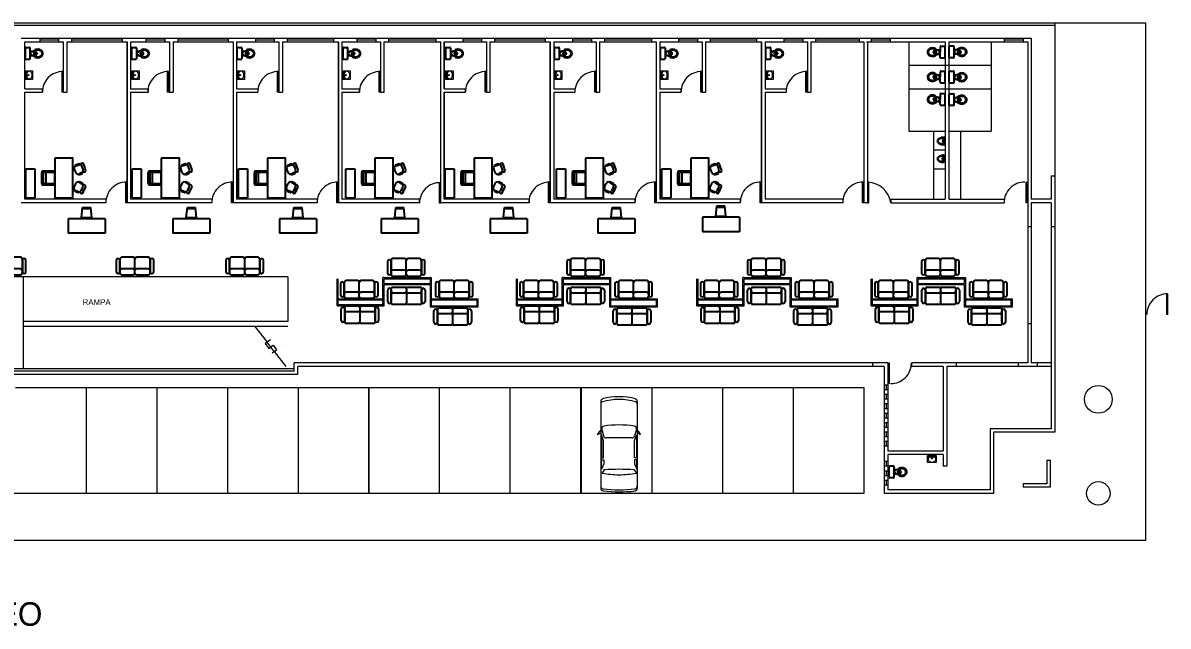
# Model space of a CAD drawing. Header units: millimetres. Extents: x 146.5 to 221.7, y 178.2 to 243.3.
# Drawn here: x 171.62 to 220.27, y 217.64 to 243.28 of the extents above; entities that cross this region are included whole.
import ezdxf

# ---------------------------------------------------------------- set-up
doc = ezdxf.new("R2010")
doc.units = ezdxf.units.MM
doc.layers.get('0').update_dxf_attribs({"color": 5, "lineweight": 0})
for name, color, linetype in [('MUEB-SAN', 2, 'Continuous'), ('MUEBLES', 2, 'Continuous'), ('MUEBLESF', 2, 'Continuous')]:
    doc.layers.add(name, color=color, linetype=linetype)
doc.layers.add('muros', color=1, linetype='Continuous', lineweight=15)
doc.styles.add('ATT', font='TXT')

# ---------------------------------------------------------------- blocks, each defined once
blk = doc.blocks.new('cajon')
for p, q in [((136.558, 193.556), (136.558, 189.056)), ((136.558, 193.556), (139.558, 193.556)), ((139.558, 193.556), (139.558, 189.056))]:
    blk.add_line(p, q)
blk = doc.blocks.new('12PCZA01')
for p, q in [((0, 0), (0, 1)), ((0, 1), (1, 1)), ((1, 1), (1, 0)), ((0, 0), (1, 0))]:
    blk.add_line(p, q)
at = {"style": 'ATT'}
for tag, p, flags in [('ITEM', (0, 28), 3), ('ROOM_NUMBER', (0, 20), 1), ('WIDTH', (1, 12), 1), ('LENGTH', (1, 4), 1)]:
    blk.add_attdef(tag, p, '', height=6, dxfattribs=dict(at, flags=flags))
blk = doc.blocks.new('12PCOU01')
for p, q in [((0, 12), (0, -12)), ((29, 12), (0, 12)), ((27, 15), (1, 15)), ((1, 15), (1, 12)), ((4, 12), (4, -12)), ((10, -12), (10, 12)), ((27, 12), (27, 15)), ((29, -12), (29, 12)), ((0, -12), (29, -12)), ((1, -12), (1, -15)), ((1, -15), (27, -15)), ((27, -15), (27, -12))]:
    blk.add_line(p, q)
at = {"style": 'ATT'}
for tag, p, flags in [('ITEM', (1.5, -23.5), 3), ('ROOM_NUMBER', (1.5, -31.5), 1)]:
    blk.add_attdef(tag, p, '', height=6, dxfattribs=dict(at, flags=flags))
blk = doc.blocks.new('12PSTG02')
for p, q in [((-5.882738, 11.493405), (-13.636493, 11.294805)), ((-5.73403, 9.170818), (-13.415554, 8.575543)), ((-4.996459, 9.562867), (-5.284204, 9.540568)), ((-5.882738, -11.493405), (-13.636493, -11.294805)), ((-5.73403, -9.170818), (-13.415554, -8.575543)), ((-4.996459, -9.562867), (-5.284204, -9.540568)), ((-4.996459, -9.562867), (-5.28099, -9.544821))]:
    blk.add_line(p, q)
for centre, radius, start, end in [((39.486083, 0), 62.486083, 172.590731, 187.409269), ((-19.5, 6.311132), 3.452743, 30.392687, 149.607313), ((4.70097, 0), 22.70097, 159.208954, 200.791046), ((-12.998837, 0.943692), 7.999035, 97.334712, 116.212212), ((-13.097037, 9.970029), 1.4304, 112.156422, 257.133709), ((-6.286552, 10.301496), 1.258456, 296.04311, 71.283835), ((-4.647836, 5.578088), 4, 16.10866, 95), ((-28.187947, 0), 28.187947, 346.275006, 13.724994), ((-19.5, -6.311132), 3.452743, 210.392687, 329.607313), ((-12.998837, -1.056308), 7.999035, 243.61801, 261.904764), ((-13.097037, -9.970029), 1.4304, 102.866291, 247.843578), ((-6.286552, -10.301496), 1.258456, 288.716165, 63.95689), ((-4.647836, -5.578088), 4, 265, 343.89134)]:
    blk.add_arc(centre, radius, start, end)
at = {"style": 'ATT'}
for tag, p, flags in [('ROOM_NUMBER', (-22, -29), 1), ('ITEM', (-22, -21), 3)]:
    blk.add_attdef(tag, p, '', height=6, dxfattribs=dict(at, flags=flags))
blk = doc.blocks.new('prta')
for p, q in [((245.615, 198.135), (245.615, 199.015)), ((245.615, 199.015), (245.655, 199.015)), ((245.655, 199.015), (245.655, 198.135)), ((245.655, 198.135), (245.615, 198.135)), ((245.675, 198.135), (245.655, 198.135))]:
    blk.add_line(p, q)
blk.add_arc((245.635, 198.155), 0.86, 88.6678, 181.3322)
blk = doc.blocks.new('lavadoñ')
at = {"linetype": 'Continuous'}
for p, q in [((221.526, 202.314), (221.488, 202.27)), ((221.489, 202.014), (221.489, 202.384)), ((221.489, 202.384), (221.939, 202.384)), ((221.489, 202.384), (221.939, 202.384)), ((221.489, 202.384), (221.939, 202.384)), ((221.939, 202.014), (221.489, 202.014)), ((221.526, 202.314), (221.693, 202.314)), ((221.642, 202.372), (221.786, 202.372)), ((221.642, 202.326), (221.642, 202.372)), ((221.693, 202.326), (221.642, 202.326)), ((221.689, 202.365), (221.698, 202.262)), ((221.689, 202.365), (221.738, 202.365)), ((221.699, 202.262), (221.729, 202.262)), ((221.738, 202.365), (221.729, 202.262)), ((221.734, 202.314), (221.902, 202.314)), ((221.786, 202.326), (221.735, 202.326)), ((221.786, 202.372), (221.786, 202.326)), ((221.902, 202.314), (221.94, 202.27)), ((221.939, 202.384), (221.939, 202.014))]:
    blk.add_line(p, q, dxfattribs=at)
blk.add_lwpolyline([(221.609, 202.314, 0.054273), (221.57, 202.291, 0.106401), (221.525, 202.241, 0.129537), (221.511, 202.188, 0.129537), (221.525, 202.134, 0.106401), (221.57, 202.084, 0.084533), (221.632, 202.052, 0.073677), (221.712, 202.041, 0.073677), (221.791, 202.052, 0.084533), (221.854, 202.084, 0.106401), (221.898, 202.134, 0.129537), (221.913, 202.188, 0.129537), (221.898, 202.241, 0.106401), (221.854, 202.291, 0.054273), (221.815, 202.314, 0.073677)], format="xyb", dxfattribs=at)
for centre, radius in [((221.665, 202.349), 0.0174), ((221.665, 202.349), 0.0124), ((221.714, 202.238), 0.0244), ((221.714, 202.238), 0.0214), ((221.764, 202.349), 0.0174), ((221.764, 202.349), 0.0124)]:
    blk.add_circle(centre, radius, dxfattribs=at)
blk = doc.blocks.new('basdf')
at = {"layer": 'MUEBLESF'}
for p, q in [((164.271, 186.069), (164.271, 186.535)), ((164.291, 186.555), (164.448, 186.555)), ((164.468, 186.535), (164.468, 186.069)), ((164.448, 186.049), (164.291, 186.049))]:
    blk.add_line(p, q, dxfattribs=at)
blk.add_lwpolyline([(164.803, 186.441, 0.079737), (164.733, 186.43, 0.088649), (164.677, 186.4, 0.105071), (164.635, 186.348), (164.625, 186.3), (164.638, 186.247, 0.105071), (164.677, 186.2, 0.088649), (164.733, 186.169, 0.079737), (164.803, 186.158, 0.079737), (164.872, 186.169, 0.088649), (164.928, 186.2, 0.105071), (164.968, 186.247), (164.98, 186.3), (164.968, 186.352, 0.105071), (164.928, 186.4, 0.088649), (164.872, 186.43, 0.079737)], format="xyb", close=True, dxfattribs=at)
for points in [[(164.655, 186.171, 0.08711), (164.72, 186.135, 0.083894), (164.803, 186.121, 0.083894), (164.886, 186.135, 0.0912), (164.953, 186.174, 0.103879), (165, 186.233, 0.115049), (165.015, 186.3, 0.115049), (165, 186.366, 0.103879), (164.953, 186.426, 0.0912), (164.886, 186.464, 0.083894), (164.803, 186.478, 0.083894)], [(164.803, 186.478, 0.083894), (164.72, 186.464, 0.0858), (164.656, 186.429, 0.103879)]]:
    blk.add_lwpolyline(points, format="xyb", dxfattribs=at)
for centre in [(164.523, 186.351), (164.523, 186.251)]:
    blk.add_circle(centre, 0.00548, dxfattribs=at)
for centre, radius, start, end in [((164.291, 186.535), 0.02, 90, 180), ((164.448, 186.535), 0.02, 0, 90), ((164.529, 186.669), 0.272, 256.9095, 297.8966), ((164.793, 186.298), 0.0944, 152.4009, 209.5411), ((164.701, 186.35), 0.0112, 316.032, 38.0052), ((164.719, 186.296), 0.0522, 263.8126, 97.2646), ((164.291, 186.069), 0.02, 180, 270), ((164.448, 186.069), 0.02, 270, 0), ((164.529, 185.931), 0.272, 62.3287, 103.0905), ((164.702, 186.245), 0.0112, 316.032, 38.0052)]:
    blk.add_arc(centre, radius, start, end, dxfattribs=at)
blk = doc.blocks.new('SILLA')
at = {"layer": 'MUEBLES'}
for p, q in [((0.05, 0.25), (0.55, 0.2)), ((0.05, 0.25), (0.05, -0.25)), ((0.5, 0.205), (0.5, -0.205)), ((0.55, 0.2), (0.55, -0.2)), ((0.05, -0.25), (0.55, -0.2))]:
    blk.add_line(p, q, dxfattribs=at)
blk = doc.blocks.new('*E5')
at = {"color": 2, "linetype": 'Continuous'}
for points in [[(-0.122, 0.031, 0), (-0.123, 0.031, 0), (-0.124, 0.031, 0), (-0.124, 0.031, 0), (-0.125, 0.031, 0), (-0.125, 0.03, 0)], [(-0.125, -0.041, 0), (-0.125, -0.041, 0), (-0.124, -0.041, 0), (-0.124, -0.041, 0), (-0.123, -0.041, 0), (-0.122, -0.041, 0)]]:
    blk.add_polyline3d(points, dxfattribs=at)
blk = doc.blocks.new('dfkldsfopews')
at = {"layer": 'MUEB-SAN'}
for p, q in [((1989.892, 1961.866), (1989.892, 1961.557)), ((1989.932, 1961.866), (1989.932, 1961.558))]:
    blk.add_line(p, q, dxfattribs=at)
for points in [[(1989.645, 1961.765, 0), (1989.638, 1961.756, 0), (1989.633, 1961.745, 0), (1989.63, 1961.734, 0), (1989.627, 1961.723, 0), (1989.627, 1961.712, 0)], [(1989.627, 1961.712, 0), (1989.627, 1961.7, 0), (1989.63, 1961.689, 0), (1989.633, 1961.678, 0), (1989.638, 1961.668, 0), (1989.645, 1961.658, 0)], [(1989.645, 1961.765, 0), (1989.655, 1961.779, 0), (1989.667, 1961.791, 0), (1989.68, 1961.802, 0), (1989.694, 1961.812, 0), (1989.709, 1961.821, 0)], [(1989.645, 1961.658, 0), (1989.655, 1961.645, 0), (1989.667, 1961.633, 0), (1989.68, 1961.621, 0), (1989.694, 1961.611, 0), (1989.709, 1961.602, 0)], [(1989.651, 1961.712, 0), (1989.651, 1961.72, 0), (1989.653, 1961.728, 0), (1989.655, 1961.736, 0), (1989.659, 1961.744, 0), (1989.664, 1961.751, 0)], [(1989.664, 1961.673, 0), (1989.659, 1961.68, 0), (1989.655, 1961.687, 0), (1989.653, 1961.695, 0), (1989.651, 1961.703, 0), (1989.651, 1961.712, 0)], [(1989.72, 1961.8, 0), (1989.707, 1961.792, 0), (1989.695, 1961.783, 0), (1989.684, 1961.773, 0), (1989.673, 1961.763, 0), (1989.664, 1961.751, 0)], [(1989.72, 1961.623, 0), (1989.707, 1961.631, 0), (1989.695, 1961.64, 0), (1989.684, 1961.65, 0), (1989.673, 1961.661, 0), (1989.664, 1961.673, 0)], [(1989.709, 1961.821, 0), (1989.725, 1961.829, 0), (1989.742, 1961.837, 0), (1989.759, 1961.844, 0), (1989.776, 1961.849, 0), (1989.794, 1961.854, 0)], [(1989.709, 1961.602, 0), (1989.725, 1961.594, 0), (1989.742, 1961.587, 0), (1989.759, 1961.58, 0), (1989.776, 1961.574, 0), (1989.794, 1961.57, 0)], [(1989.799, 1961.83, 0), (1989.783, 1961.826, 0), (1989.767, 1961.821, 0), (1989.751, 1961.815, 0), (1989.735, 1961.808, 0), (1989.72, 1961.8, 0)], [(1989.72, 1961.623, 0), (1989.735, 1961.616, 0), (1989.751, 1961.609, 0), (1989.767, 1961.603, 0), (1989.783, 1961.598, 0), (1989.799, 1961.593, 0)], [(1989.907, 1961.866, 0), (1989.884, 1961.866, 0), (1989.861, 1961.864, 0), (1989.839, 1961.862, 0), (1989.816, 1961.858, 0), (1989.794, 1961.854, 0)], [(1989.799, 1961.83, 0), (1989.818, 1961.834, 0), (1989.836, 1961.837, 0), (1989.855, 1961.84, 0), (1989.874, 1961.841, 0), (1989.892, 1961.842, 0)], [(1989.892, 1961.581, 0), (1989.874, 1961.582, 0), (1989.855, 1961.584, 0), (1989.836, 1961.586, 0), (1989.818, 1961.589, 0), (1989.799, 1961.593, 0)], [(1989.844, 1961.722, 0), (1989.843, 1961.72, 0), (1989.842, 1961.718, 0), (1989.842, 1961.716, 0), (1989.841, 1961.714, 0), (1989.841, 1961.712, 0)], [(1989.841, 1961.712, 0), (1989.841, 1961.71, 0), (1989.842, 1961.708, 0), (1989.842, 1961.706, 0), (1989.843, 1961.704, 0), (1989.844, 1961.702, 0)], [(1989.855, 1961.732, 0), (1989.853, 1961.73, 0), (1989.85, 1961.728, 0), (1989.848, 1961.726, 0), (1989.846, 1961.724, 0), (1989.844, 1961.722, 0)], [(1989.844, 1961.702, 0), (1989.846, 1961.699, 0), (1989.848, 1961.697, 0), (1989.85, 1961.695, 0), (1989.853, 1961.693, 0), (1989.855, 1961.692, 0)], [(1989.87, 1961.738, 0), (1989.867, 1961.737, 0), (1989.864, 1961.736, 0), (1989.861, 1961.735, 0), (1989.858, 1961.733, 0), (1989.855, 1961.732, 0)], [(1989.87, 1961.686, 0), (1989.867, 1961.686, 0), (1989.864, 1961.687, 0), (1989.861, 1961.689, 0), (1989.858, 1961.69, 0), (1989.855, 1961.692, 0)], [(1989.89, 1961.74, 0), (1989.886, 1961.74, 0), (1989.882, 1961.74, 0), (1989.878, 1961.739, 0), (1989.874, 1961.739, 0), (1989.87, 1961.738, 0)], [(1989.87, 1961.686, 0), (1989.874, 1961.685, 0), (1989.878, 1961.684, 0), (1989.882, 1961.684, 0), (1989.886, 1961.683, 0), (1989.89, 1961.683, 0)], [(1989.932, 1961.866, 0), (1989.927, 1961.866, 0), (1989.922, 1961.866, 0), (1989.917, 1961.866, 0), (1989.912, 1961.866, 0), (1989.907, 1961.866, 0)], [(1989.794, 1961.57, 0), (1989.816, 1961.565, 0), (1989.839, 1961.562, 0), (1989.861, 1961.559, 0), (1989.884, 1961.558, 0), (1989.907, 1961.557, 0)], [(1989.907, 1961.557, 0), (1989.912, 1961.557, 0), (1989.917, 1961.557, 0), (1989.922, 1961.557, 0), (1989.927, 1961.558, 0), (1989.932, 1961.558, 0)]]:
    blk.add_polyline3d(points, dxfattribs=at)
at = {"layer": 'MUEB-SAN', "xscale": -0.8, "yscale": 0.8, "zscale": 0.8, "rotation": 359.999999999979}
blk.add_blockref('*E5', (1989.792, 1961.716), dxfattribs=at)
blk = doc.blocks.new('dfd')
at = {"layer": 'MUEBLES'}
for p, q in [((175.5, 191.62), (175.5, 192.212)), ((175.577, 192.289), (176.067, 192.289)), ((176.143, 192.212), (176.143, 191.62)), ((176.22, 192.289), (176.709, 192.289)), ((176.786, 192.212), (176.786, 191.62)), ((175.347, 191.671), (175.347, 192.161)), ((175.5, 192.161), (175.5, 191.671)), ((176.067, 192.034), (175.577, 192.034)), ((176.709, 192.034), (176.22, 192.034)), ((176.786, 191.671), (176.786, 192.161)), ((176.939, 192.161), (176.939, 191.671)), ((176.067, 191.544), (175.577, 191.544)), ((176.709, 191.544), (176.22, 191.544))]:
    blk.add_line(p, q, dxfattribs=at)
for centre, start, end in [((175.424, 192.161), 0, 180), ((175.577, 192.212), 90, 180), ((176.067, 192.212), 0, 90), ((176.22, 192.212), 90, 180), ((176.709, 192.212), 0, 90), ((176.862, 192.161), 0, 180), ((175.577, 192.11), 180, 270), ((176.067, 192.11), 270, 0), ((176.22, 192.11), 180, 270), ((176.709, 192.11), 270, 0), ((175.424, 191.671), 180, 0), ((175.577, 191.62), 180, 270), ((176.067, 191.62), 270, 0), ((176.22, 191.62), 180, 270), ((176.709, 191.62), 270, 0), ((176.862, 191.671), 180, 0)]:
    blk.add_arc(centre, 0.0765, start, end, dxfattribs=at)
blk = doc.blocks.new('slom')
at = {"layer": 'MUEBLES'}
for p, q in [((175.347, 189.501), (175.347, 189.011)), ((175.5, 189.552), (175.5, 188.96)), ((175.5, 189.011), (175.5, 189.501)), ((176.067, 189.629), (175.577, 189.629)), ((176.143, 188.96), (176.143, 189.552)), ((176.709, 189.629), (176.22, 189.629)), ((176.786, 188.96), (176.786, 189.552)), ((176.786, 189.501), (176.786, 189.011)), ((176.939, 189.011), (176.939, 189.501)), ((176.067, 189.139), (175.577, 189.139)), ((175.577, 188.884), (176.067, 188.884)), ((176.709, 189.139), (176.22, 189.139)), ((176.22, 188.884), (176.709, 188.884))]:
    blk.add_line(p, q, dxfattribs=at)
for centre, start, end in [((175.424, 189.501), 0, 180), ((175.577, 189.552), 90, 180), ((176.067, 189.552), 0, 90), ((176.22, 189.552), 90, 180), ((176.709, 189.552), 0, 90), ((176.862, 189.501), 0, 180), ((175.424, 189.011), 180, 0), ((175.577, 189.062), 90, 180), ((175.577, 188.96), 180, 270), ((176.067, 189.062), 0, 90), ((176.067, 188.96), 270, 0), ((176.22, 189.062), 90, 180), ((176.22, 188.96), 180, 270), ((176.709, 189.062), 0, 90), ((176.709, 188.96), 270, 0), ((176.862, 189.011), 180, 0)]:
    blk.add_arc(centre, 0.0765, start, end, dxfattribs=at)
blk = doc.blocks.new('goooolool')
at = {"layer": 'muros'}
for p, q in [((175.325, 192.375), (175.325, 193.525)), ((175.375, 192.375), (175.375, 193.525)), ((177.325, 193.575), (177.275, 193.575)), ((177.275, 193.525), (177.275, 193.575)), ((177.275, 192.375), (177.275, 193.525)), ((177.325, 193.575), (179.325, 193.575)), ((177.325, 193.525), (179.275, 193.525)), ((177.325, 193.325), (177.325, 193.525)), ((177.325, 193.325), (179.275, 193.325)), ((177.325, 193.275), (179.275, 193.275)), ((177.325, 192.375), (177.325, 193.275)), ((179.275, 193.525), (179.275, 193.325)), ((179.275, 193.275), (179.275, 192.325)), ((179.325, 193.575), (179.325, 192.675)), ((175.325, 192.675), (177.325, 192.675)), ((179.325, 192.675), (181.325, 192.675)), ((181.325, 192.325), (181.325, 192.675)), ((175.325, 192.625), (177.325, 192.625)), ((175.325, 192.425), (177.325, 192.425)), ((175.325, 192.375), (177.325, 192.375)), ((179.275, 192.325), (181.325, 192.325)), ((179.325, 192.625), (179.325, 192.375)), ((179.325, 192.625), (181.275, 192.625)), ((179.325, 192.525), (179.325, 192.375)), ((179.325, 192.375), (181.275, 192.375)), ((181.275, 192.375), (181.275, 192.625)), ((181.275, 192.375), (181.275, 192.525))]:
    blk.add_line(p, q, dxfattribs=at)
for name, p in [('slom', (2.12, 4.753)), ('slom', (0.126, 3.815)), ('dfd', (2.129, 0.883)), ('slom', (4.158, 3.815)), ('dfd', (0.153, 0.077)), ('dfd', (4.091, 0))]:
    blk.add_blockref(name, p, dxfattribs=at)

msp = doc.modelspace()

# ---------------------------------------------------------------- linework, layer by layer
for p, q in [((215.308, 243.279), (219.308, 243.279)), ((219.308, 243.279), (219.308, 221.279)), ((207.658, 242.554), (208.458, 242.554)), ((207.658, 242.479), (207.658, 242.479)), ((209.258, 242.479), (209.258, 238.679)), ((212.758, 242.479), (212.758, 238.679)), ((213.308, 242.554), (214.108, 242.554)), ((209.258, 241.479), (212.758, 241.479)), ((209.258, 240.479), (212.758, 240.479)), ((209.258, 238.679), (210.808, 238.679)), ((210.308, 238.679), (210.308, 235.779)), ((210.958, 238.679), (212.758, 238.679)), ((211.458, 238.679), (211.458, 235.779)), ((210.308, 237.879), (210.808, 237.879)), ((210.308, 237.079), (210.808, 237.079)), ((207.518, 236.509), (207.518, 235.629)), ((207.558, 236.509), (207.518, 236.509)), ((207.558, 235.629), (207.558, 236.509)), ((214.248, 235.629), (214.248, 236.509)), ((214.248, 236.509), (214.288, 236.509)), ((214.288, 236.509), (214.288, 235.629)), ((207.498, 235.629), (207.518, 235.629)), ((207.518, 235.629), (207.558, 235.629)), ((214.288, 235.629), (214.248, 235.629)), ((214.308, 235.629), (214.288, 235.629)), ((214.308, 235.629), (214.308, 228.829)), ((214.308, 234.629), (214.458, 234.629)), ((215.308, 234.629), (215.458, 234.629)), ((182.881, 232.479), (169.844, 232.479)), ((171.644, 228.579), (171.644, 232.479)), ((182.881, 232.479), (182.881, 230.579)), ((182.881, 230.579), (171.644, 230.579)), ((182.881, 230.379), (171.644, 230.379)), ((181.475, 230.379), (181.996, 229.708)), ((214.458, 230.479), (214.308, 230.479)), ((182.138, 229.811), (181.916, 229.65)), ((181.916, 229.65), (182.07, 229.441)), ((182.301, 229.315), (181.996, 229.708)), ((182.07, 229.441), (182.255, 229.576)), ((182.21, 229.253), (182.401, 229.384)), ((182.255, 229.576), (182.401, 229.384)), ((182.301, 229.315), (182.794, 228.679)), ((182.661, 229.561), (182.661, 229.561)), ((208.365, 228.829), (208.385, 228.829)), ((208.385, 228.829), (208.425, 228.829)), ((208.385, 227.949), (208.385, 228.829)), ((208.425, 228.829), (208.425, 227.949)), ((210.715, 228.679), (209.365, 228.679)), ((214.308, 228.679), (210.865, 228.679)), ((215.308, 228.679), (214.458, 228.679)), ((171.644, 228.579), (169.846, 228.579)), ((183.145, 228.579), (171.644, 228.579)), ((171.304, 227.779), (174.304, 227.779)), ((174.304, 227.779), (174.304, 223.279)), ((174.306, 227.779), (174.306, 223.279)), ((174.306, 227.779), (177.306, 227.779)), ((177.306, 227.779), (177.306, 223.279)), ((186.305, 227.779), (186.305, 223.279)), ((186.305, 227.779), (189.305, 227.779)), ((189.303, 227.779), (189.303, 223.279)), ((189.303, 227.779), (192.303, 227.779)), ((189.305, 227.779), (189.305, 223.279)), ((192.303, 227.779), (192.303, 223.279)), ((192.305, 227.779), (192.305, 223.279)), ((192.305, 227.779), (195.305, 227.779)), ((195.305, 227.779), (195.305, 223.279)), ((195.339, 227.779), (195.339, 223.279)), ((195.339, 227.779), (198.339, 227.779)), ((198.337, 227.779), (198.337, 223.279)), ((198.337, 227.779), (201.337, 227.779)), ((198.339, 227.779), (198.339, 223.279)), ((201.337, 227.779), (201.337, 223.279)), ((201.339, 227.779), (201.339, 223.279)), ((201.339, 227.779), (204.339, 227.779)), ((204.339, 227.779), (204.339, 223.279)), ((204.339, 227.779), (207.339, 227.779)), ((204.339, 227.779), (204.339, 223.279)), ((207.339, 227.779), (207.339, 223.279)), ((208.365, 227.879), (208.215, 227.879)), ((208.425, 227.949), (208.385, 227.949)), ((208.365, 227.679), (208.215, 227.679)), ((208.365, 227.479), (208.215, 227.479)), ((208.365, 227.279), (208.215, 227.279)), ((196.172, 227.188), (196.172, 223.491)), ((197.722, 227.188), (197.722, 223.49)), ((208.365, 227.079), (208.215, 227.079)), ((208.365, 226.879), (208.215, 226.879)), ((208.365, 226.679), (208.215, 226.679)), ((208.365, 226.479), (208.215, 226.479)), ((208.365, 226.279), (208.215, 226.279)), ((196.051, 225.763), (196.036, 225.798)), ((196.205, 225.759), (196.205, 224.791)), ((196.293, 225.519), (196.205, 225.759)), ((196.211, 226.001), (196.286, 225.718)), ((197.601, 225.519), (197.689, 225.759)), ((197.683, 226.001), (197.608, 225.718)), ((197.689, 225.759), (197.689, 224.791)), ((197.843, 225.763), (197.858, 225.798)), ((208.365, 226.079), (208.215, 226.079)), ((208.365, 225.879), (208.215, 225.879)), ((196.293, 224.791), (196.293, 225.519)), ((197.504, 225.638), (196.39, 225.638)), ((197.601, 224.791), (197.601, 225.519)), ((208.365, 225.679), (208.215, 225.679)), ((208.365, 225.479), (208.215, 225.479)), ((208.365, 225.279), (208.215, 225.279)), ((196.205, 224.791), (196.293, 224.791)), ((197.689, 224.791), (197.601, 224.791)), ((210.423, 224.879), (210.056, 224.879)), ((196.196, 224.311), (196.196, 224.7)), ((196.196, 224.7), (196.295, 224.7)), ((196.295, 224.534), (196.196, 224.311)), ((196.295, 224.7), (196.295, 224.534)), ((197.599, 224.7), (197.599, 224.534)), ((197.698, 224.7), (197.599, 224.7)), ((197.599, 224.534), (197.698, 224.311)), ((197.698, 224.311), (197.698, 224.7)), ((208.365, 224.629), (208.215, 224.629)), ((208.365, 224.429), (208.215, 224.429)), ((196.308, 224.279), (196.236, 224.138)), ((197.586, 224.279), (197.682, 224.142)), ((208.365, 224.229), (208.215, 224.229)), ((208.365, 224.229), (208.215, 224.229)), ((208.365, 224.029), (208.215, 224.029)), ((208.365, 223.829), (208.215, 223.829)), ((208.365, 223.629), (208.215, 223.629)), ((207.339, 223.279), (150.308, 223.279)), ((219.308, 221.279), (147.308, 221.279))]:
    msp.add_line(p, q)
at = {"linetype": 'Continuous'}
for p, q in [((210.056, 224.586), (210.056, 224.887)), ((210.056, 224.887), (210.423, 224.887)), ((210.056, 224.887), (210.423, 224.887)), ((210.056, 224.887), (210.423, 224.887)), ((210.087, 224.83), (210.056, 224.794)), ((210.087, 224.83), (210.223, 224.83)), ((210.181, 224.877), (210.299, 224.877)), ((210.181, 224.84), (210.181, 224.877)), ((210.222, 224.84), (210.181, 224.84)), ((210.219, 224.872), (210.227, 224.788)), ((210.219, 224.872), (210.259, 224.872)), ((210.228, 224.788), (210.252, 224.788)), ((210.259, 224.872), (210.252, 224.788)), ((210.256, 224.83), (210.393, 224.83)), ((210.299, 224.84), (210.257, 224.84)), ((210.299, 224.877), (210.299, 224.84)), ((210.393, 224.83), (210.424, 224.794)), ((210.423, 224.887), (210.423, 224.586)), ((210.423, 224.586), (210.056, 224.586))]:
    msp.add_line(p, q, dxfattribs=at)
msp.add_lwpolyline([(210.154, 224.83, 0.054273), (210.122, 224.812, 0.106401), (210.086, 224.771, 0.129537), (210.074, 224.727, 0.129537), (210.086, 224.683, 0.106401), (210.122, 224.643, 0.084533), (210.173, 224.617, 0.073677), (210.238, 224.607, 0.073677), (210.302, 224.617, 0.084533), (210.354, 224.643, 0.106401), (210.39, 224.683, 0.129537), (210.401, 224.727, 0.129537), (210.39, 224.771, 0.106401), (210.354, 224.812, 0.054273), (210.322, 224.83, 0.073677)], format="xyb", dxfattribs=at)
for centre, radius in [((210.2, 224.859), 0.0142), ((210.2, 224.859), 0.0101), ((210.24, 224.768), 0.0199), ((210.24, 224.768), 0.0174), ((210.28, 224.859), 0.0142), ((210.28, 224.859), 0.0101)]:
    msp.add_circle(centre, radius, dxfattribs=at)
for centre, radius, start, end in [((207.463, 235.462), 1.048, 9.1525, 87.0024), ((214.168, 235.649), 0.86, 88.6678, 181.3322), ((208.505, 228.809), 0.86, 268.6678, 1.3322), ((196.28, 227.188), 0.108, 107.4493, 180), ((196.947, 224.867), 2.407, 73.0675, 106.9325), ((196.947, 224.842), 2.547, 74.0673, 105.9327), ((197.614, 227.188), 0.108, 0, 72.5507), ((196.28, 227.068), 0.108, 108.5363, 180), ((197.614, 227.068), 0.108, 0, 71.4637), ((196.278, 225.71), 0.258, 114.3542, 160.2056), ((196.181, 225.681), 0.153, 93.2287, 147.6526), ((196.316, 226.029), 0.108, 99.9352, 194.7436), ((196.947, 222.152), 4.036, 80.7342, 99.2658), ((197.578, 226.029), 0.108, 345.2564, 80.0648), ((197.616, 225.71), 0.258, 19.7944, 65.6458), ((197.713, 225.681), 0.153, 32.3474, 86.7713), ((196.39, 225.746), 0.108, 194.7436, 270), ((197.504, 225.746), 0.108, 270, 345.2564), ((196.947, 215.714), 8.588, 85.7353, 94.2647), ((197.135, 229.691), 5.626, 260.8001, 268.0849), ((196.759, 229.691), 5.626, 271.9151, 279.448), ((196.28, 223.579), 0.108, 180, 262.5594), ((196.28, 223.491), 0.108, 180, 262.5594), ((196.951, 229.239), 5.808, 263.2311, 276.6925), ((196.951, 229.151), 5.808, 263.2311, 276.6925), ((197.614, 223.579), 0.108, 277.3566, 0), ((197.614, 223.49), 0.108, 277.3566, 0)]:
    msp.add_arc(centre, radius, start, end)
at = {"layer": 'MUEBLES'}
for p, q in [((202.058, 235.015), (200.485, 235.015)), ((200.485, 235.015), (200.485, 234.404)), ((202.058, 235.015), (202.058, 234.404)), ((173.545, 234.956), (173.545, 234.344)), ((175.118, 234.956), (173.545, 234.956)), ((175.118, 234.956), (175.118, 234.344)), ((179.569, 234.956), (177.996, 234.956)), ((177.996, 234.956), (177.996, 234.344)), ((179.569, 234.956), (179.569, 234.344)), ((184.096, 234.956), (182.523, 234.956)), ((182.523, 234.956), (182.523, 234.344)), ((184.096, 234.956), (184.096, 234.344)), ((188.419, 234.956), (186.846, 234.956)), ((186.846, 234.956), (186.846, 234.344)), ((188.419, 234.956), (188.419, 234.344)), ((193.049, 234.956), (191.476, 234.956)), ((191.476, 234.956), (191.476, 234.344)), ((193.049, 234.956), (193.049, 234.344)), ((197.615, 234.956), (196.041, 234.956)), ((196.041, 234.956), (196.041, 234.344)), ((197.615, 234.956), (197.615, 234.344)), ((175.118, 234.344), (173.545, 234.344)), ((179.569, 234.344), (177.996, 234.344)), ((184.096, 234.344), (182.523, 234.344)), ((188.419, 234.344), (186.846, 234.344)), ((193.049, 234.344), (191.476, 234.344)), ((197.615, 234.344), (196.041, 234.344)), ((202.058, 234.404), (200.485, 234.404))]:
    msp.add_line(p, q, dxfattribs=at)
for points in [[(172.977, 237.535), (172.977, 235.842), (173.747, 235.842), (173.747, 237.535)], [(177.498, 237.535), (177.498, 235.842), (178.268, 235.842), (178.268, 237.535)], [(182.006, 237.535), (182.006, 235.842), (182.775, 235.842), (182.775, 237.535)], [(186.574, 237.535), (186.574, 235.842), (187.344, 235.842), (187.344, 237.535)], [(190.793, 237.535), (190.793, 235.842), (191.562, 235.842), (191.562, 237.535)], [(195.515, 237.535), (195.515, 235.842), (196.285, 235.842), (196.285, 237.535)], [(195.515, 237.535), (195.515, 235.842), (196.285, 235.842), (196.285, 237.535)], [(199.994, 237.535), (199.994, 235.842), (200.764, 235.842), (200.764, 237.535)]]:
    msp.add_lwpolyline(points, close=True, dxfattribs=at)
at = {"layer": 'MUEBLESF'}
for p, q in [((208.428, 223.96), (208.428, 224.425)), ((208.448, 224.445), (208.605, 224.445)), ((208.625, 224.425), (208.625, 223.96)), ((208.605, 223.94), (208.448, 223.94))]:
    msp.add_line(p, q, dxfattribs=at)
msp.add_lwpolyline([(208.96, 224.332, 0.079737), (208.89, 224.32, 0.088649), (208.834, 224.29, 0.105071), (208.792, 224.239), (208.782, 224.19), (208.795, 224.138, 0.105071), (208.834, 224.09, 0.088649), (208.89, 224.06, 0.079737), (208.96, 224.049, 0.079737), (209.029, 224.06, 0.088649), (209.085, 224.09, 0.105071), (209.125, 224.138), (209.137, 224.19), (209.125, 224.243, 0.105071), (209.085, 224.29, 0.088649), (209.029, 224.32, 0.079737)], format="xyb", close=True, dxfattribs=at)
for points in [[(208.812, 224.062, 0.08711), (208.877, 224.026, 0.083894), (208.96, 224.012, 0.083894), (209.043, 224.026, 0.0912), (209.11, 224.064, 0.103879), (209.157, 224.124, 0.115049), (209.172, 224.19, 0.115049), (209.157, 224.257, 0.103879), (209.11, 224.316, 0.0912), (209.043, 224.355, 0.083894), (208.96, 224.369, 0.083894)], [(208.96, 224.369, 0.083894), (208.877, 224.355, 0.0858), (208.813, 224.319, 0.103879)]]:
    msp.add_lwpolyline(points, format="xyb", dxfattribs=at)
for centre in [(208.68, 224.241), (208.68, 224.142)]:
    msp.add_circle(centre, 0.00548, dxfattribs=at)
for centre, radius, start, end in [((208.448, 224.425), 0.02, 90, 180), ((208.605, 224.425), 0.02, 0, 90), ((208.686, 224.559), 0.272, 256.9095, 297.8966), ((208.448, 223.96), 0.02, 180, 270), ((208.605, 223.96), 0.02, 270, 0), ((208.686, 223.821), 0.272, 62.3287, 103.0905), ((208.95, 224.189), 0.0944, 152.4009, 209.5411), ((208.858, 224.241), 0.0112, 316.032, 38.0052), ((208.859, 224.136), 0.0112, 316.032, 38.0052), ((208.876, 224.186), 0.0522, 263.8126, 97.2646)]:
    msp.add_arc(centre, radius, start, end, dxfattribs=at)
at = {"layer": 'muros'}
for p, q in [((150.308, 243.279), (215.308, 243.279)), ((215.458, 243.279), (215.458, 225.879)), ((150.308, 243.179), (215.458, 243.179)), ((171.548, 242.629), (176.048, 242.629)), ((171.698, 242.479), (173.348, 242.479)), ((171.698, 240.479), (171.698, 242.479)), ((172.348, 242.479), (172.348, 242.629)), ((172.348, 242.554), (173.148, 242.554)), ((173.148, 242.479), (173.148, 242.629)), ((173.348, 240.329), (173.348, 242.479)), ((173.498, 240.329), (173.498, 242.479)), ((173.498, 242.479), (176.048, 242.479)), ((173.698, 242.479), (173.698, 242.629)), ((173.698, 242.554), (175.848, 242.554)), ((175.848, 242.479), (175.848, 242.629)), ((176.048, 242.629), (180.548, 242.629)), ((176.048, 235.629), (176.048, 242.479)), ((176.048, 242.479), (176.048, 235.629)), ((176.198, 242.479), (177.848, 242.479)), ((176.198, 242.479), (176.198, 240.479)), ((176.848, 242.629), (176.848, 242.479)), ((176.848, 242.554), (177.648, 242.554)), ((177.648, 242.629), (177.648, 242.479)), ((177.848, 242.479), (177.848, 240.329)), ((177.998, 242.479), (180.548, 242.479)), ((177.998, 242.479), (177.998, 240.329)), ((178.198, 242.629), (178.198, 242.479)), ((178.198, 242.554), (180.348, 242.554)), ((180.348, 242.629), (180.348, 242.479)), ((180.523, 242.629), (185.023, 242.629)), ((180.523, 242.479), (180.548, 242.479)), ((180.548, 242.479), (180.548, 235.629)), ((180.698, 242.479), (182.498, 242.479)), ((180.698, 242.479), (180.698, 240.479)), ((181.498, 242.629), (181.498, 242.479)), ((181.498, 242.554), (182.298, 242.554)), ((182.298, 242.629), (182.298, 242.479)), ((182.498, 242.479), (182.498, 240.329)), ((182.648, 242.479), (185.023, 242.479)), ((182.648, 242.479), (182.648, 240.329)), ((182.848, 242.629), (182.848, 242.479)), ((182.848, 242.554), (184.823, 242.554)), ((184.823, 242.479), (184.823, 242.629)), ((185.023, 242.629), (189.523, 242.629)), ((185.023, 235.629), (185.023, 242.479)), ((185.023, 242.479), (185.023, 235.629)), ((185.173, 242.479), (186.823, 242.479)), ((185.173, 242.479), (185.173, 240.479)), ((185.823, 242.479), (185.823, 242.629)), ((185.823, 242.554), (186.623, 242.554)), ((186.623, 242.479), (186.623, 242.629)), ((186.823, 240.329), (186.823, 242.479)), ((186.973, 242.479), (189.373, 242.479)), ((186.973, 240.329), (186.973, 242.479)), ((187.173, 242.479), (187.173, 242.629)), ((187.173, 242.554), (189.173, 242.554)), ((189.173, 242.479), (189.173, 242.629)), ((189.373, 235.629), (189.373, 242.479)), ((189.523, 242.629), (194.023, 242.629)), ((189.523, 242.479), (191.323, 242.479)), ((189.523, 242.479), (189.523, 240.479)), ((189.523, 240.479), (189.523, 242.479)), ((190.323, 242.479), (190.323, 242.629)), ((190.323, 242.554), (191.123, 242.554)), ((191.123, 242.479), (191.123, 242.629)), ((191.323, 240.329), (191.323, 242.479)), ((191.473, 242.479), (194.023, 242.479)), ((191.473, 240.329), (191.473, 242.479)), ((191.673, 242.479), (191.673, 242.629)), ((191.673, 242.554), (193.823, 242.554)), ((193.823, 242.479), (193.823, 242.629)), ((194.023, 242.629), (198.523, 242.629)), ((194.023, 235.629), (194.023, 242.479)), ((194.023, 242.479), (194.023, 235.629)), ((194.173, 242.479), (195.973, 242.479)), ((194.173, 242.479), (194.173, 240.479)), ((194.973, 242.629), (194.973, 242.479)), ((194.973, 242.554), (195.773, 242.554)), ((195.773, 242.629), (195.773, 242.479)), ((195.973, 242.479), (195.973, 240.329)), ((196.123, 242.479), (198.523, 242.479)), ((196.123, 242.479), (196.123, 240.329)), ((196.323, 242.629), (196.323, 242.479)), ((196.323, 242.554), (198.323, 242.554)), ((198.323, 242.629), (198.323, 242.479)), ((198.498, 242.629), (202.998, 242.629)), ((198.498, 242.479), (198.523, 242.479)), ((198.523, 242.479), (198.523, 235.629)), ((198.673, 242.479), (200.473, 242.479)), ((198.673, 242.479), (198.673, 240.479)), ((199.473, 242.629), (199.473, 242.479)), ((199.473, 242.554), (200.273, 242.554)), ((200.273, 242.629), (200.273, 242.479)), ((200.473, 242.479), (200.473, 240.329)), ((200.623, 242.479), (202.998, 242.479)), ((200.623, 242.479), (200.623, 240.329)), ((200.823, 242.629), (200.823, 242.479)), ((200.823, 242.554), (202.798, 242.554)), ((202.798, 242.479), (202.798, 242.629)), ((202.998, 242.629), (207.498, 242.629)), ((202.998, 235.629), (202.998, 242.479)), ((202.998, 242.479), (202.998, 235.629)), ((203.148, 242.479), (204.948, 242.479)), ((203.148, 242.479), (203.148, 240.479)), ((203.948, 242.629), (203.948, 242.479)), ((203.948, 242.554), (204.748, 242.554)), ((204.748, 242.629), (204.748, 242.479)), ((204.948, 242.479), (204.948, 240.329)), ((205.098, 242.479), (207.348, 242.479)), ((205.098, 242.479), (205.098, 240.329)), ((205.298, 242.629), (205.298, 242.479)), ((205.298, 242.554), (207.148, 242.554)), ((207.148, 242.629), (207.148, 242.479)), ((207.348, 242.479), (207.348, 235.629)), ((207.458, 242.629), (214.458, 242.629)), ((207.458, 242.479), (210.808, 242.479)), ((207.498, 242.479), (207.498, 235.629)), ((207.658, 242.629), (207.658, 242.479)), ((208.458, 242.629), (208.458, 242.479)), ((210.808, 242.479), (210.808, 235.779)), ((210.958, 242.479), (210.958, 235.779)), ((210.958, 242.479), (214.308, 242.479)), ((213.308, 242.629), (213.308, 242.479)), ((214.108, 242.629), (214.108, 242.479)), ((214.308, 242.479), (214.308, 228.829)), ((214.458, 242.629), (214.458, 235.779)), ((171.698, 240.479), (172.448, 240.479)), ((172.448, 240.329), (172.448, 240.479)), ((176.198, 240.479), (176.948, 240.479)), ((176.948, 240.479), (176.948, 240.329)), ((180.698, 240.479), (181.598, 240.479)), ((181.598, 240.479), (181.598, 240.329)), ((185.173, 240.479), (185.923, 240.479)), ((185.923, 240.329), (185.923, 240.479)), ((189.523, 240.479), (190.423, 240.479)), ((190.423, 240.329), (190.423, 240.479)), ((194.173, 240.479), (195.073, 240.479)), ((195.073, 240.479), (195.073, 240.329)), ((198.673, 240.479), (199.573, 240.479)), ((199.573, 240.479), (199.573, 240.329)), ((203.148, 240.479), (204.048, 240.479)), ((204.048, 240.479), (204.048, 240.329)), ((171.698, 235.779), (171.698, 240.329)), ((171.698, 240.329), (172.448, 240.329)), ((173.348, 240.329), (173.498, 240.329)), ((176.198, 240.329), (176.198, 235.779)), ((176.198, 240.329), (176.948, 240.329)), ((177.848, 240.329), (177.998, 240.329)), ((180.698, 240.329), (180.698, 235.779)), ((180.698, 240.329), (181.598, 240.329)), ((182.498, 240.329), (182.648, 240.329)), ((185.173, 240.329), (185.173, 235.779)), ((185.173, 240.329), (185.923, 240.329)), ((186.823, 240.329), (186.973, 240.329)), ((189.523, 240.329), (189.523, 235.779)), ((189.523, 235.779), (189.523, 240.329)), ((189.523, 240.329), (190.423, 240.329)), ((191.323, 240.329), (191.473, 240.329)), ((194.173, 240.329), (194.173, 235.779)), ((194.173, 240.329), (195.073, 240.329)), ((195.973, 240.329), (196.123, 240.329)), ((198.673, 240.329), (198.673, 235.779)), ((198.673, 240.329), (199.573, 240.329)), ((200.473, 240.329), (200.623, 240.329)), ((203.148, 240.329), (203.148, 235.779)), ((203.148, 240.329), (204.048, 240.329)), ((204.948, 240.329), (205.098, 240.329)), ((215.308, 236.779), (215.308, 235.779)), ((215.308, 236.779), (215.308, 235.779)), ((215.308, 236.779), (215.458, 236.779)), ((215.308, 236.779), (215.308, 235.779)), ((215.458, 236.779), (215.458, 235.629)), ((175.148, 235.629), (171.548, 235.629)), ((175.148, 235.779), (171.698, 235.779)), ((175.148, 235.779), (175.148, 235.629)), ((179.648, 235.629), (176.048, 235.629)), ((179.648, 235.779), (176.198, 235.779)), ((179.648, 235.779), (179.648, 235.629)), ((184.123, 235.629), (180.548, 235.629)), ((184.123, 235.779), (180.698, 235.779)), ((184.123, 235.779), (184.123, 235.629)), ((188.473, 235.629), (185.023, 235.629)), ((188.473, 235.779), (185.173, 235.779)), ((188.473, 235.629), (188.473, 235.779)), ((189.523, 235.629), (189.373, 235.629)), ((193.123, 235.779), (189.523, 235.779)), ((193.123, 235.629), (189.523, 235.629)), ((193.123, 235.779), (193.123, 235.629)), ((197.623, 235.629), (194.023, 235.629)), ((197.623, 235.779), (194.173, 235.779)), ((197.623, 235.779), (197.623, 235.629)), ((202.098, 235.629), (198.523, 235.629)), ((202.098, 235.779), (198.673, 235.779)), ((202.098, 235.779), (202.098, 235.629)), ((206.448, 235.629), (202.998, 235.629)), ((206.448, 235.779), (203.148, 235.779)), ((206.448, 235.779), (206.448, 235.629)), ((207.498, 235.629), (207.348, 235.629)), ((208.498, 235.779), (210.808, 235.779)), ((208.498, 235.779), (208.498, 235.629)), ((208.498, 235.629), (213.308, 235.629)), ((210.958, 235.779), (213.308, 235.779)), ((213.308, 235.779), (213.308, 235.629)), ((214.308, 235.779), (214.308, 235.629)), ((215.308, 235.779), (214.458, 235.779)), ((215.308, 235.629), (214.458, 235.629)), ((214.458, 235.629), (214.458, 228.829)), ((215.308, 235.629), (215.308, 226.029)), ((215.308, 235.629), (215.308, 228.829)), ((183.145, 228.479), (183.145, 228.829)), ((208.365, 228.829), (183.145, 228.829)), ((183.295, 228.479), (183.295, 228.679)), ((208.215, 228.679), (183.295, 228.679)), ((207.715, 228.829), (207.715, 228.679)), ((208.215, 228.679), (208.215, 223.289)), ((208.365, 228.829), (208.365, 225.079)), ((214.308, 228.829), (209.365, 228.829)), ((209.365, 228.829), (209.365, 228.679)), ((210.715, 228.679), (209.365, 228.679)), ((210.715, 228.679), (210.715, 225.079)), ((210.865, 228.679), (210.865, 224.429)), ((215.308, 228.679), (210.865, 228.679)), ((211.265, 228.829), (211.265, 228.679)), ((213.908, 228.829), (213.908, 228.679)), ((215.308, 228.829), (214.458, 228.829)), ((214.708, 228.829), (214.708, 228.679)), ((183.145, 228.479), (169.644, 228.479)), ((183.295, 228.329), (169.644, 228.329)), ((183.295, 228.329), (183.295, 228.479)), ((208.29, 227.879), (208.29, 227.679)), ((208.29, 227.479), (208.29, 227.279)), ((208.29, 227.079), (208.29, 226.879)), ((208.29, 226.679), (208.29, 226.479)), ((208.29, 226.279), (208.29, 226.079)), ((208.29, 225.879), (208.29, 225.679)), ((212.708, 226.029), (212.708, 223.429)), ((215.308, 226.029), (212.708, 226.029)), ((212.858, 225.879), (212.858, 223.279)), ((215.458, 225.879), (212.858, 225.879)), ((208.29, 225.479), (208.29, 225.279)), ((208.365, 225.479), (208.365, 225.279)), ((208.365, 225.479), (208.365, 225.279)), ((210.715, 225.079), (208.365, 225.079)), ((210.715, 224.929), (208.365, 224.929)), ((208.365, 224.929), (208.365, 223.429)), ((210.715, 224.929), (210.715, 224.429)), ((208.29, 224.629), (208.29, 224.429)), ((210.865, 224.429), (210.715, 224.429)), ((215.113, 224.691), (215.113, 223.691)), ((215.113, 224.691), (215.263, 224.691)), ((215.263, 224.691), (215.263, 223.541)), ((208.29, 224.229), (208.29, 224.029)), ((208.29, 223.829), (208.29, 223.629)), ((212.708, 223.429), (208.365, 223.429)), ((215.113, 223.691), (214.113, 223.691)), ((214.113, 223.691), (214.113, 223.541)), ((215.263, 223.541), (214.113, 223.541)), ((212.858, 223.279), (208.215, 223.279))]:
    msp.add_line(p, q, dxfattribs=at)
for centre, radius in [((217.308, 227.279), 0.59), ((217.308, 223.279), 0.5)]:
    msp.add_circle(centre, radius, dxfattribs=at)

# ---------------------------------------------------------------- block references
at = {"rotation": 179.6509300139948}
for p in [(376.195, 427.328), (376.195, 426.269), (376.195, 425.32)]:
    msp.add_blockref('basdf', p, dxfattribs=at)
for name, p in [('basdf', (46.704, 55.744)), ('basdf', (7.454, 55.678)), ('basdf', (11.976, 55.678)), ('basdf', (16.451, 55.678)), ('basdf', (20.949, 55.678)), ('basdf', (25.313, 55.678)), ('basdf', (29.936, 55.678)), ('basdf', (34.436, 55.678)), ('basdf', (38.914, 55.678)), ('prta', (-72.327, 42.194)), ('prta', (-67.847, 42.194)), ('prta', (-63.177, 42.194)), ('prta', (-58.853, 42.194)), ('prta', (-54.353, 42.194)), ('prta', (-54.353, 42.194)), ('prta', (-49.703, 42.194)), ('prta', (-45.195, 42.194)), ('prta', (-40.728, 42.194)), ('basdf', (46.704, 54.671)), ('basdf', (46.704, 53.715)), ('dfkldsfopews', (-1779.156, -1723.454)), ('prta', (-69.627, 37.494)), ('prta', (-65.127, 37.494)), ('prta', (-60.653, 37.494)), ('prta', (-56.303, 37.474)), ('prta', (-51.66, 37.489)), ('prta', (-47.153, 37.494)), ('prta', (-42.678, 37.494)), ('prta', (-38.328, 37.494)), ('prta', (-25.404, 32.742)), ('cajon', (40.755, 34.223)), ('cajon', (43.754, 34.223)), ('cajon', (46.755, 34.223))]:
    msp.add_blockref(name, p)
at = {"xscale": 0.8147393963273828, "yscale": 0.8147393963273828, "zscale": 0.814739396327381, "rotation": 90}
for p in [(336.623, 60.423), (341.145, 60.423), (345.62, 60.423), (350.117, 60.423), (354.482, 60.423), (359.105, 60.423), (363.605, 60.423), (368.083, 60.423)]:
    msp.add_blockref('lavadoñ', p, dxfattribs=at)
at = {"xscale": 0.9544632691562469, "yscale": 0.9544632691562469, "zscale": 0.9544632691562469}
msp.add_blockref('dfkldsfopews', (-1688.556, -1634.88), dxfattribs=at)
at = {"layer": 'MUEBLES'}
for name, p, xscale, yscale, zscale in [('12PCZA01', (171.745, 235.842), 0.384848553895722, 1.23151537246622, 0.769697107791384), ('12PCOU01', (172.41, 236.689), 0.01955030653789436, 0.01955030653789436, 0.01955030653790115), ('12PCZA01', (176.267, 235.842), 0.3848485538956652, 1.23151537246622, 0.769697107791384), ('12PCOU01', (176.931, 236.689), 0.01955030653789436, 0.01955030653789436, 0.01955030653790115), ('12PCZA01', (180.774, 235.842), 0.3848485538956652, 1.23151537246622, 0.769697107791384), ('12PCOU01', (181.439, 236.689), 0.01955030653789436, 0.01955030653789436, 0.01955030653790115), ('12PCZA01', (185.342, 235.842), 0.3848485538956652, 1.23151537246622, 0.769697107791384), ('12PCOU01', (186.007, 236.689), 0.01955030653789436, 0.01955030653789436, 0.01955030653790115), ('12PCZA01', (189.561, 235.842), 0.3848485538956652, 1.23151537246622, 0.769697107791384), ('12PCOU01', (190.226, 236.689), 0.01955030653789436, 0.01955030653789436, 0.01955030653790115), ('12PCZA01', (194.283, 235.842), 0.384848553895722, 1.23151537246622, 0.769697107791384), ('12PCZA01', (194.283, 235.842), 0.384848553895722, 1.23151537246622, 0.769697107791384), ('12PCOU01', (194.948, 236.689), 0.01955030653789436, 0.01955030653789436, 0.01955030653790115), ('12PCOU01', (194.948, 236.689), 0.01955030653789436, 0.01955030653789436, 0.01955030653790115), ('12PCZA01', (198.763, 235.842), 0.384848553895722, 1.23151537246622, 0.769697107791384), ('12PCOU01', (199.427, 236.689), 0.01955030653789436, 0.01955030653789436, 0.01955030653790115)]:
    msp.add_blockref(name, p, dxfattribs=dict(at, xscale=xscale, yscale=yscale, zscale=zscale))
for name, p, xscale, yscale, zscale, rotation in [('12PSTG02', (173.824, 236.997), 0.01955030653790983, 0.01955030653789436, 0.01955030653790115, 199.9831065218858), ('12PSTG02', (178.345, 236.997), 0.01955030653790983, 0.01955030653789436, 0.01955030653790115, 199.9831065218858), ('12PSTG02', (182.852, 236.997), 0.01955030653790983, 0.01955030653789436, 0.01955030653790115, 199.9831065218858), ('12PSTG02', (187.421, 236.997), 0.01955030653790983, 0.01955030653789436, 0.01955030653790115, 199.9831065218858), ('12PSTG02', (191.639, 236.997), 0.01955030653790983, 0.01955030653789436, 0.01955030653790115, 199.9831065218858), ('12PSTG02', (196.362, 236.997), 0.01955030653790983, 0.01955030653789436, 0.01955030653790115, 199.9831065218858), ('12PSTG02', (196.362, 236.997), 0.01955030653790983, 0.01955030653789436, 0.01955030653790115, 199.9831065218858), ('12PSTG02', (200.841, 236.997), 0.01955030653790983, 0.01955030653789436, 0.01955030653790115, 199.9831065218858), ('12PSTG02', (173.824, 236.381), 0.01955030653790675, 0.01955030653789436, 0.01955030653790115, 153.4349488228475), ('12PSTG02', (178.345, 236.381), 0.01955030653790675, 0.01955030653789436, 0.01955030653790115, 153.4349488228475), ('12PSTG02', (182.852, 236.381), 0.01955030653790675, 0.01955030653789436, 0.01955030653790115, 153.4349488228475), ('12PSTG02', (187.421, 236.381), 0.01955030653790675, 0.01955030653789436, 0.01955030653790115, 153.4349488228475), ('12PSTG02', (191.639, 236.381), 0.01955030653790675, 0.01955030653789436, 0.01955030653790115, 153.4349488228475), ('12PSTG02', (196.362, 236.381), 0.01955030653790675, 0.01955030653789436, 0.01955030653790115, 153.4349488228475), ('12PSTG02', (196.362, 236.381), 0.01955030653790675, 0.01955030653789436, 0.01955030653790115, 153.4349488228475), ('12PSTG02', (200.841, 236.381), 0.01955030653790675, 0.01955030653789436, 0.01955030653790115, 153.4349488228475), ('SILLA', (201.271, 235.015), 0.8739409409840562, 0.8739409409840562, 0.8739409409840562, 90), ('SILLA', (174.332, 234.956), 0.8739409409840562, 0.8739409409840562, 0.8739409409840562, 90), ('SILLA', (178.782, 234.956), 0.8739409409840562, 0.8739409409840562, 0.8739409409840562, 90), ('SILLA', (183.309, 234.956), 0.8739409409840562, 0.8739409409840562, 0.8739409409840562, 90), ('SILLA', (187.633, 234.956), 0.8739409409840562, 0.8739409409840562, 0.8739409409840562, 90), ('SILLA', (192.262, 234.956), 0.8739409409840562, 0.8739409409840562, 0.8739409409840562, 90), ('SILLA', (196.828, 234.956), 0.8739409409840562, 0.8739409409840562, 0.8739409409840562, 90)]:
    msp.add_blockref(name, p, dxfattribs=dict(at, xscale=xscale, yscale=yscale, zscale=zscale, rotation=rotation))
at = {"layer": 'muros'}
for name, p in [('slom', (-5.189, 43.685)), ('slom', (0.238, 43.685)), ('slom', (4.9, 43.685)), ('goooolool', (9.642, 38.879)), ('goooolool', (17.261, 38.879)), ('goooolool', (24.93, 38.879)), ('goooolool', (32.335, 38.879))]:
    msp.add_blockref(name, p, dxfattribs=at)

# ---------------------------------------------------------------- texts
msp.add_text('RAMPA', height=0.25, dxfattribs=at).set_placement((174.158, 231.284))
at = {"layer": 'muros', "style": 'ATT'}
msp.add_text('1 - PAVIMENTO TÉRREO ', height=1, dxfattribs=at).set_placement((156.697, 217.651))

doc.saveas('drawing.dxf')
